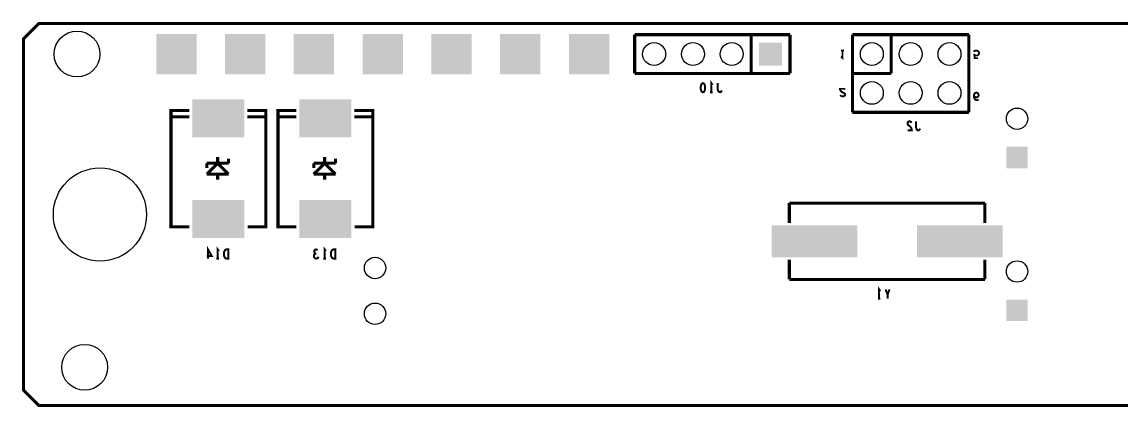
# Model space of a CAD drawing. Extents: x 0 to 150, y 0 to 25.
# Drawn here: x -0.1 to 71.9, y -0.1 to 25.1 of the extents above; entities that cross this region are included whole.
import ezdxf

# ---------------------------------------------------------------- set-up
doc = ezdxf.new("R2010")
doc.units = 0
doc.layers.get('0').update_dxf_attribs({"linetype": 'CONTINUOUS'})
doc.layers.add('MASK_BOTTOM_ART', color=5, linetype='CONTINUOUS')
doc.layers.add('SILK_BOTTOM_ART', color=12, linetype='CONTINUOUS')

# ---------------------------------------------------------------- blocks, each defined once
blk = doc.blocks.new('ROUND_335')
blk.add_circle((0, 0), 1.5)
blk = doc.blocks.new('ROUND_338')
blk.add_circle((0, 0), 3.048)
blk = doc.blocks.new('RECTANGLE_340')
blk.add_solid([(1.7018, 1.2446), (1.7018, -1.2446), (-1.7018, 1.2446), (-1.7018, -1.2446)])
blk = doc.blocks.new('SQUARE_339')
blk.add_solid([(1.3208, 1.3208), (1.3208, -1.3208), (-1.3208, 1.3208), (-1.3208, -1.3208)])
blk = doc.blocks.new('ROUND_14')
blk.add_circle((0, 0), 0.7)
blk = doc.blocks.new('ROUND_336')
blk.add_circle((0, 0), 0.75)
blk = doc.blocks.new('SQUARE_337')
blk.add_solid([(0.75, 0.75), (0.75, -0.75), (-0.75, 0.75), (-0.75, -0.75)])
blk = doc.blocks.new('RECTANGLE_334')
blk.add_solid([(2.8, 1.05), (2.8, -1.05), (-2.8, 1.05), (-2.8, -1.05)])
blk = doc.blocks.new('ROUND_341')
blk.add_circle((0, 0), 0.749)
blk = doc.blocks.new('SQUARE_29')
blk.add_solid([(0.7, 0.7), (0.7, -0.7), (-0.7, 0.7), (-0.7, -0.7)])

msp = doc.modelspace()

# ---------------------------------------------------------------- linework, layer by layer
at = {"layer": 'MASK_BOTTOM_ART', "const_width": 0.2}
msp.add_lwpolyline([(0, 2.75), (0, 1), (1, 0), (149, 0), (150, 1), (150, 24), (149, 25), (1, 25), (0, 24), (0, 2.75)], dxfattribs=at)
at = {"layer": 'SILK_BOTTOM_ART'}
for points, const_width in [([(0, 2.75), (0, 1), (1, 0), (149, 0), (150, 1), (150, 24), (149, 25), (1, 25), (0, 24), (0, 2.75)], 0.2), ([(39.985, 21.73), (39.985, 24.27)], 0.2032), ([(39.985, 24.27), (50.145, 24.27)], 0.2032), ([(47.605, 21.73), (47.605, 24.27)], 0.2032), ([(50.145, 24.27), (50.145, 21.73)], 0.2032), ([(54.23, 19.19), (54.23, 24.27)], 0.2032), ([(54.23, 24.27), (61.85, 24.27)], 0.2032), ([(56.77, 21.73), (56.77, 24.27)], 0.2032), ([(61.85, 24.27), (61.85, 19.19)], 0.2032), ([(53.5799, 23.23), (53.5799, 22.7299), (53.4799, 22.8299)], 0.1199), ([(53.4799, 23.23), (53.68, 23.23)], 0.1199), ([(62.1466, 23.155), (62.1966, 23.1967), (62.2549, 23.2217), (62.3299, 23.23), (62.405, 23.2133), (62.4633, 23.18), (62.505, 23.1217), (62.5133, 23.055), (62.4967, 22.9883), (62.455, 22.9466), (62.3966, 22.9133), (62.3383, 22.9049), (62.2799, 22.9133), (62.2049, 22.9466), (62.2299, 22.7299), (62.455, 22.7299)], 0.1199), ([(50.145, 21.73), (39.985, 21.73)], 0.2032), ([(54.23, 21.73), (56.77, 21.73)], 0.2032), ([(44.4476, 21.1), (44.5009, 21.08), (44.5409, 21.03), (44.5676, 20.97), (44.5876, 20.89), (44.5943, 20.8), (44.5876, 20.71), (44.5676, 20.63), (44.5409, 20.57), (44.5009, 20.52), (44.4476, 20.5), (44.3943, 20.52), (44.3543, 20.57), (44.3276, 20.63), (44.3076, 20.71), (44.3009, 20.8), (44.3076, 20.89), (44.3276, 20.97), (44.3543, 21.03), (44.3943, 21.08), (44.4476, 21.1)], 0.13), ([(45, 20.5), (45, 21.1), (45.08, 20.98)], 0.13), ([(45.6857, 20.62), (45.6524, 20.56), (45.6124, 20.52), (45.5657, 20.5), (45.5124, 20.52), (45.4724, 20.56), (45.4324, 20.62), (45.4191, 20.7), (45.4191, 21.1)], 0.13), ([(45.08, 20.5), (44.92, 20.5)], 0.13), ([(53.4216, 20.3132), (53.4716, 20.2632), (53.5299, 20.2382), (53.5966, 20.2299), (53.68, 20.2466), (53.7383, 20.2882), (53.755, 20.3382), (53.7467, 20.3883), (53.7133, 20.4299), (53.5466, 20.5133), (53.4716, 20.5716), (53.4216, 20.655), (53.4049, 20.73), (53.755, 20.73)], 0.1199), ([(62.1716, 20.2716), (62.2299, 20.2133), (62.2799, 20.1799), (62.3466, 20.1633), (62.405, 20.1799), (62.4466, 20.2133), (62.48, 20.2633), (62.4883, 20.3216), (62.48, 20.3717), (62.4466, 20.4217), (62.3966, 20.4633), (62.3383, 20.48), (62.2716, 20.4633), (62.2133, 20.4133), (62.1799, 20.3383), (62.1716, 20.255), (62.1882, 20.1466), (62.2133, 20.0882), (62.2549, 20.0299), (62.3133, 19.9882), (62.3716, 19.9799), (62.43, 19.9966), (62.4717, 20.0382)], 0.1199), ([(10.85, 19.3), (9.65, 19.3), (9.65, 11.7), (10.845, 11.69)], 0.2032), ([(9.65, 18.9), (10.85, 18.9)], 0.2), ([(14.65, 19.3), (15.85, 19.3), (15.85, 11.7), (14.655, 11.69)], 0.2032), ([(15.85, 18.9), (14.65, 18.9)], 0.2), ([(17.85, 19.3), (16.65, 19.3), (16.65, 11.7), (17.845, 11.69)], 0.2032), ([(16.65, 18.9), (17.85, 18.9)], 0.2), ([(21.65, 19.3), (22.85, 19.3), (22.85, 11.7), (21.655, 11.69)], 0.2032), ([(22.85, 18.9), (21.65, 18.9)], 0.2), ([(61.85, 19.19), (54.23, 19.19)], 0.2032), ([(58.1005, 18.5), (58.0605, 18.56), (58.0138, 18.59), (57.9605, 18.6), (57.8938, 18.58), (57.8471, 18.53), (57.8338, 18.47), (57.8405, 18.41), (57.8671, 18.36), (58.0005, 18.26), (58.0605, 18.19), (58.1005, 18.09), (58.1138, 18), (57.8338, 18)], 0.13), ([(58.6595, 18.12), (58.6262, 18.06), (58.5862, 18.02), (58.5395, 18), (58.4862, 18.02), (58.4462, 18.06), (58.4062, 18.12), (58.3929, 18.2), (58.3929, 18.6)], 0.13), ([(11.988, 15.8556), (11.988, 15.5508)], 0.2032), ([(11.988, 15.8556), (13.4104, 15.8556)], 0.2032), ([(11.988, 15.1444), (12.6992, 15.8556)], 0.2032), ([(12.6992, 15.8556), (12.6992, 16.262)], 0.2032), ([(12.6992, 15.8556), (13.4104, 15.1444)], 0.2032), ([(13.4104, 15.8556), (13.4104, 16.1604)], 0.2032), ([(18.988, 15.8556), (18.988, 15.5508)], 0.2032), ([(18.988, 15.8556), (20.4104, 15.8556)], 0.2032), ([(18.988, 15.1444), (19.6992, 15.8556)], 0.2032), ([(19.6992, 15.8556), (19.6992, 16.262)], 0.2032), ([(19.6992, 15.8556), (20.4104, 15.1444)], 0.2032), ([(20.4104, 15.8556), (20.4104, 16.1604)], 0.2032), ([(13.4104, 15.1444), (11.988, 15.1444)], 0.2032), ([(12.6992, 15.1444), (12.6992, 14.7888)], 0.2032), ([(20.4104, 15.1444), (18.988, 15.1444)], 0.2032), ([(19.6992, 15.1444), (19.6992, 14.7888)], 0.2032), ([(62.9, 13.25), (50.1, 13.25)], 0.2), ([(50.1, 13.25), (50.1, 11.95)], 0.2), ([(62.9, 11.95), (62.9, 13.25)], 0.2), ([(12.0691, 9.614), (12.0691, 10.214), (12.3158, 9.784), (11.9824, 9.784)], 0.13), ([(12.7015, 9.614), (12.7015, 10.214), (12.7815, 10.094)], 0.13), ([(13.4006, 9.614), (13.4006, 10.214), (13.2672, 10.214), (13.2139, 10.184), (13.1739, 10.144), (13.1406, 10.084), (13.1139, 10.014), (13.1072, 9.914), (13.1139, 9.814), (13.1406, 9.744), (13.1739, 9.684), (13.2139, 9.644), (13.2672, 9.614), (13.4006, 9.614)], 0.13), ([(19.1024, 9.934), (19.0624, 9.964), (19.0291, 10.014), (19.0158, 10.074), (19.0291, 10.134), (19.0624, 10.184), (19.1224, 10.214), (19.1824, 10.204), (19.2424, 10.164)], 0.13), ([(19.7015, 9.614), (19.7015, 10.214), (19.7815, 10.094)], 0.13), ([(20.4006, 9.614), (20.4006, 10.214), (20.2672, 10.214), (20.2139, 10.184), (20.1739, 10.144), (20.1406, 10.084), (20.1139, 10.014), (20.1072, 9.914), (20.1139, 9.814), (20.1406, 9.744), (20.1739, 9.684), (20.2139, 9.644), (20.2672, 9.614), (20.4006, 9.614)], 0.13), ([(12.7815, 9.614), (12.6215, 9.614)], 0.13), ([(19.2958, 9.734), (19.2558, 9.664), (19.2024, 9.624), (19.1424, 9.614), (19.0891, 9.624), (19.0358, 9.674), (19.0024, 9.734), (18.9958, 9.794), (19.0091, 9.864), (19.0558, 9.914), (19.1024, 9.934), (19.1624, 9.934)], 0.13), ([(19.7815, 9.614), (19.6215, 9.614)], 0.13), ([(50.1, 9.55), (50.1, 8.25)], 0.2), ([(62.9, 8.25), (62.9, 9.55)], 0.2), ([(50.1, 8.25), (62.9, 8.25)], 0.2), ([(55.9738, 7), (55.9738, 7.6), (56.0538, 7.48)], 0.13), ([(56.3929, 7.6), (56.5262, 7.27)], 0.13), ([(56.5262, 7), (56.5262, 7.27), (56.6595, 7.6)], 0.13), ([(56.0538, 7), (55.8938, 7)], 0.13)]:
    msp.add_lwpolyline(points, dxfattribs=dict(at, const_width=const_width))

# ---------------------------------------------------------------- block references
at = {"layer": 'MASK_BOTTOM_ART'}
for name, p in [('ROUND_335', (3.5, 23)), ('SQUARE_339', (10, 23)), ('SQUARE_339', (14.5, 23)), ('SQUARE_339', (19, 23)), ('SQUARE_339', (23.5, 23)), ('SQUARE_339', (28, 23)), ('SQUARE_339', (32.5, 23)), ('SQUARE_339', (37, 23)), ('ROUND_336', (41.255, 23)), ('ROUND_336', (43.795, 23)), ('ROUND_336', (46.335, 23)), ('SQUARE_337', (48.875, 23)), ('ROUND_341', (55.5, 23)), ('ROUND_341', (58.04, 23)), ('ROUND_341', (60.58, 23)), ('ROUND_341', (55.5, 20.46)), ('ROUND_341', (58.04, 20.46)), ('ROUND_341', (60.58, 20.46)), ('RECTANGLE_340', (12.75, 18.8)), ('RECTANGLE_340', (19.75, 18.8)), ('ROUND_14', (65, 18.77)), ('SQUARE_29', (65, 16.23)), ('ROUND_338', (5, 12.5)), ('RECTANGLE_340', (12.75, 12.2)), ('RECTANGLE_340', (19.75, 12.2)), ('RECTANGLE_334', (51.75, 10.75)), ('RECTANGLE_334', (61.25, 10.75)), ('ROUND_14', (23, 9)), ('ROUND_14', (65, 8.77)), ('ROUND_14', (23, 6)), ('SQUARE_29', (65, 6.23)), ('ROUND_335', (4, 2.5))]:
    msp.add_blockref(name, p, dxfattribs=at)

doc.saveas('drawing.dxf')
